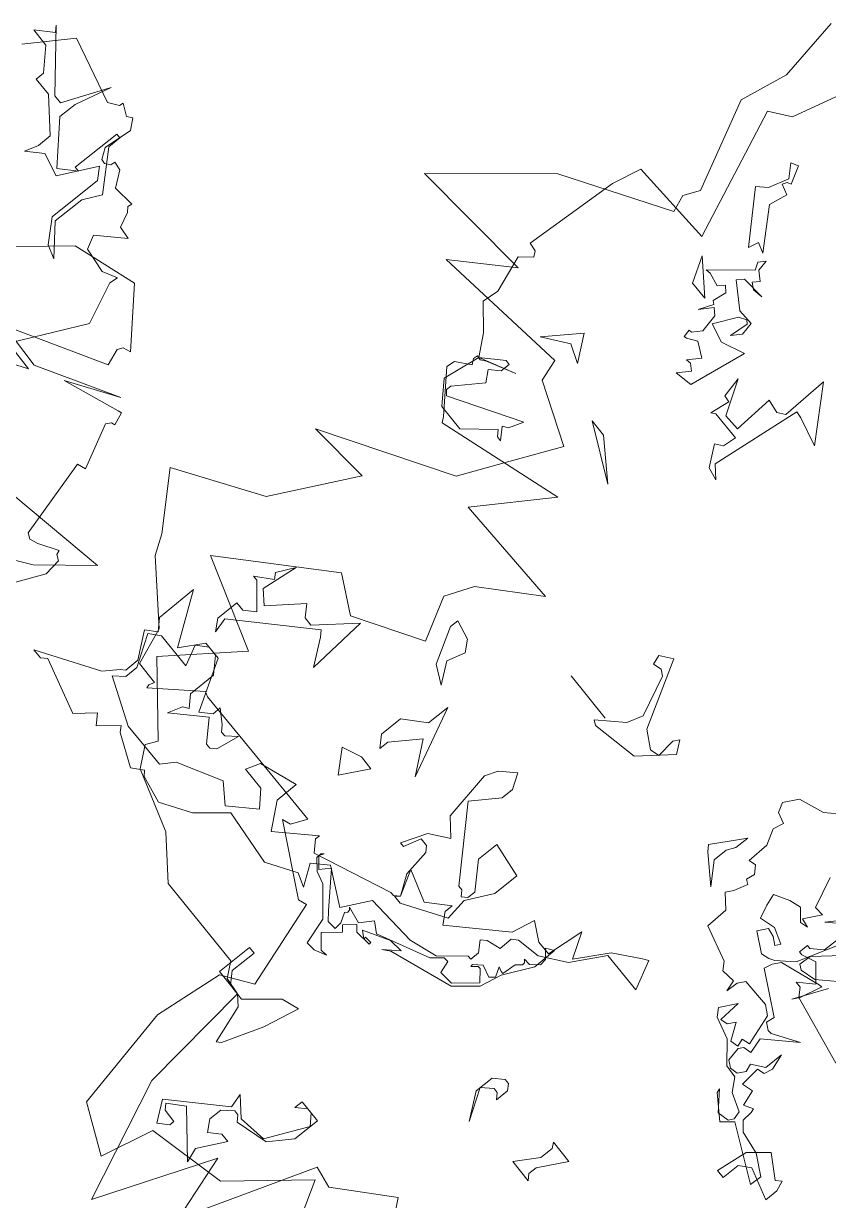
# Model space of a CAD drawing. Header units: metres. Extents: x -71 to 881, y -503 to 661.
# Drawn here: x 194.603 to 197.908, y -327.03 to -322.196 of the extents above; entities that cross this region are included whole.
import ezdxf

# ---------------------------------------------------------------- set-up
doc = ezdxf.new("R2010")
doc.units = ezdxf.units.M
doc.layers.add('ARBRE', color=100, linetype='Continuous', lineweight=13, true_color=0x00ff3f)

# ---------------------------------------------------------------- blocks, each defined once
blk = doc.blocks.new('WMF2', base_point=(0, 0.01))
at = {"color": 251, "lineweight": 0, "true_color": 0x636466}
for points in [[(213.62, -166.42), (215.13, -160.27), (217.5, -158.38), (210.72, -142.97), (221.5, -142.28), (222.26, -138.6), (222.84, -126.51), (221.75, -126.41), (221.24, -125.83), (222.46, -124.38), (220.76, -119.93), (220.93, -117.85), (217.92, -115.52), (216.01, -113.25), (211.75, -115.52), (215.09, -113.71), (215.69, -113.21), (216.23, -113.25), (216.29, -112.71), (215.78, -112.1), (217.44, -110.7), (217.53, -109.6), (213.13, -105.6), (212.64, -105.02), (197.13, -110.25), (202.88, -101.16), (188.84, -101.73), (195.03, -95.86), (196.4, -92.3), (193.55, -87.25), (201.48, -82.18), (206.17, -84.52), (217.5, -73.62), (205.76, -70.03), (212.07, -61.12), (204.08, -54.99), (204.77, -53.52), (202.84, -51.25), (195.1, -48.95), (190.12, -45.33), (178.29, -45.44), (176.89, -43.78), (174.7, -43.59), (173.01, -29.2), (166.39, -14.78), (160.89, -29.58), (158.19, -21.39), (152.68, -38.14), (149.95, -37.75), (143.85, -43.43), (139.57, -38.33)], [(36.91, -171.27), (31.95, -175.08), (27.13, -180.99), (44.83, -177.37)], [(55.69, -185.68), (50.55, -189.17), (54.41, -189.22), (50.23, -198.2), (52.48, -203.12), (52.39, -204.21), (54.12, -203.26), (57.28, -203.53), (58.15, -205.15), (55.25, -208.11), (56.89, -208.24), (57.74, -209.97), (58.25, -210.45), (58.2, -211), (60.88, -210.67), (62.28, -212.43), (63.37, -212.54), (63.42, -211.98), (64, -211.48), (64.56, -211.53), (65.45, -212.71), (65.14, -216.33), (66.13, -217.51), (66.73, -217.02), (68.24, -217.69), (68.28, -217.15), (69.45, -216.26), (77.76, -218.17), (81.23, -212.64)], [(220.92, -170.8), (219.49, -162.84), (220.49, -156.77), (215.08, -146.26), (215.94, -144.26), (215.12, -142.21), (227.2, -134.24), (237.13, -121.84), (221.43, -123.58), (227.53, -117.47), (210.08, -120.09), (209.21, -117.47), (201.41, -114.58), (204.04, -108.47), (206.64, -102.36), (221.47, -92.77), (213.62, -93.64), (218.84, -83.17), (228.67, -76.4), (223.08, -70.7), (221.59, -68.47), (214.46, -63.39), (212.7, -59.01), (209.83, -58.98), (210.04, -58.28), (209.88, -57.88), (205.22, -63.07), (204.55, -62.86), (196.2, -62.98), (185.71, -63.11), (186.56, -61.11), (187.58, -60.7), (178.92, -56.25), (177.9, -56.66), (174.32, -45.95), (177.81, -43.34), (178.67, -34.61), (175.87, -21.54), (169.72, -18.91), (168.26, -25.61), (158.55, -28.14), (151.66, -37.02), (141.23, -19.49)], [(31.94, -171.46), (30.17, -175.61), (30.45, -177.74), (31.15, -178.04), (31.35, -178.56), (33.6, -177.07), (34.61, -176.66), (35.32, -176.96), (38.04, -186.65), (37.02, -187.05), (39.7, -192.27), (39.35, -192.88), (38.94, -193.04), (39.56, -194.57), (39.97, -194.4), (46.81, -191.62), (41.05, -195.63), (50.47, -189.97), (56.38, -190.15), (44.99, -196.88), (45.76, -198.84), (45.47, -199.54), (44.55, -199.92), (50.64, -205.39), (58.51, -202.62), (66.66, -192.17)], [(169.87, -28.84), (169.25, -28.23), (167.56, -28.23), (167.56, -27.6), (168.66, -26.5), (170.48, -28.84), (164.64, -34.67), (165.12, -36.39), (162.8, -34.67), (159.28, -35.28), (156.97, -40.52), (158.19, -41.62), (158.8, -41.62), (159.88, -40.52), (159.88, -41.62), (156.97, -41.62), (156.97, -38.21), (158.8, -35.28), (162.8, -34.07), (163.41, -34.67), (164.03, -34.67), (165.12, -33.45), (165.12, -31.75), (164.03, -30.53), (162.8, -31.75), (161.71, -31.75), (163.41, -28.23), (162.8, -26.5), (168.04, -30.53), (169.87, -28.84), (169.87, -28.84)], [(174.7, -43.59), (178.13, -43.59), (178.13, -48.16), (177.26, -48.16), (177.26, -44.83), (176.02, -43.59), (173.91, -43.59), (170.9, -47.37), (168.8, -48.16), (169.68, -43.59), (171.36, -38.49), (171.81, -38.05), (173.47, -42.7), (174.7, -43.59), (174.7, -43.59)], [(220.57, -50.22), (221.79, -50.2), (214.78, -54.92), (213.59, -56.76), (213.1, -57.26), (213.13, -59.1), (215.47, -61.97), (214.27, -63.08), (215.5, -64.29), (215.56, -69.52), (211.34, -63.72), (209.67, -66.67), (207.37, -66.7), (203.77, -60.91), (202.56, -62.13), (202.58, -63.23), (200.85, -62.15), (200.24, -61.55), (199.64, -61.56), (198.56, -62.79), (199.01, -59.87), (199.61, -59.26), (200.21, -59.24), (202.55, -61.52), (206.05, -57.94), (205.47, -59.78), (204.85, -60.28), (206.1, -61.48), (206.14, -65.01), (207.85, -66.7), (209.07, -66.69), (210.27, -65.56), (209.03, -63.15), (213.66, -63.1), (214.86, -61.99), (212.51, -58.47), (212.49, -56.77), (213.57, -55.55), (207.7, -53.3), (201.85, -53.37), (200.78, -55.09), (195.57, -58.07), (193.11, -56.39), (190.24, -59.36), (192.08, -61.04), (195, -61.01), (194.41, -62.83), (189.81, -64.59), (189.77, -61.68), (187.3, -58.79), (183.33, -62.96), (183.33, -62.37), (182.1, -61.15), (172.77, -65.4), (172.29, -65.4), (171.68, -66.02), (173.43, -68.94), (169.39, -67.77), (166.98, -70.11), (166.96, -69.01), (165.85, -67.81), (160.08, -73.71), (159.5, -76.65), (157.18, -75.46), (155.35, -75.48), (154.92, -80.22), (153.06, -77.33), (150.8, -81.38), (147.91, -83.85), (147.29, -84.34), (145.55, -80.94), (150.8, -80.88), (153.05, -76.72), (155.95, -74.38), (158.86, -73.73), (159.47, -73.11), (159.44, -71.4), (161.14, -70.78), (161.73, -70.16), (160.64, -69.08), (160.62, -67.87), (161.11, -67.86), (163.5, -64.91), (166.9, -63.65), (173.36, -63.08), (175.14, -59.53), (179.8, -61.8), (181.48, -60.07), (179.75, -57.65), (181.46, -58.23), (184.95, -55.88), (192.02, -56.41), (194.9, -52.85), (198.42, -50.48), (201.82, -51.06), (202.43, -51.55), (203.66, -50.42), (207.69, -52.09), (208.3, -52.68), (210.1, -50.35), (211.21, -51.44), (213, -49.09), (219.97, -50.84), (220.57, -50.22), (220.57, -50.22)], [(156.89, -69.51), (157.43, -66.75), (159.56, -64.03), (167.3, -61.05), (168.14, -60.32), (166.54, -62.02), (168.32, -61.8), (171.36, -59.94), (170.42, -59.42), (170.47, -59.72), (169.59, -59.84), (169.56, -59.52), (171.59, -59.29), (172.31, -59.83), (173.34, -58.5), (172.64, -57.96), (174.22, -55.94), (172.57, -54.64), (171.71, -54.74), (173.12, -54.01), (174.29, -53.87), (175.3, -57.08), (178.61, -59.71), (180.18, -60.09), (181.49, -61.11), (181.56, -61.74), (181.3, -62.07), (181.53, -61.43), (180.22, -60.39), (179.42, -61.68), (175.68, -58.22), (174.72, -57.4), (173.53, -57.53), (173.65, -58.47), (174.34, -59.58), (174.13, -59.93), (174.18, -60.23), (174.45, -60.45), (172.34, -60.13), (171.33, -61.75), (169.98, -60.98), (163.78, -64.16), (162.73, -65.48), (162.11, -65.55), (161.63, -64.1), (159.84, -64.31), (157.76, -66.95), (159.09, -68.05), (159.4, -68.02), (159.94, -67.33), (159.98, -67.64), (159.15, -68.6), (157.6, -68.22), (157.12, -68.85), (157.81, -69.96), (157.22, -69.78), (156.92, -69.81), (156.81, -71.58), (156.27, -72.27), (156.3, -72.59), (156.65, -72.85), (155.79, -72.95), (154.94, -73.93), (155.05, -74.81), (156.1, -75.62), (155.22, -76.3), (155.18, -73.27), (156.89, -69.51), (156.89, -69.51)], [(147.98, -61.05), (146.87, -62.15), (146.26, -62.15), (145.66, -61.53), (145.66, -59.83), (146.26, -60.44), (146.87, -60.44), (147.98, -59.23), (145.66, -55.68), (147.98, -58.61), (147.98, -61.05), (147.98, -61.05)], [(136.37, -58.45), (136.37, -57.37), (135.76, -56.76), (138.68, -56.76), (136.98, -59.69), (136.98, -61.39), (137.47, -62), (134.54, -62), (136.37, -58.45), (136.37, -58.45)], [(171.68, -66.02), (173.31, -68.24), (173.88, -71.59), (174.47, -72.18), (175.5, -72.18), (176.09, -69.97), (176.66, -69.97), (175.5, -73.22), (173.31, -74.97), (175.5, -76.59), (176.66, -82.74), (176.09, -84.36), (174.47, -86.09), (173.31, -84.36), (173.31, -82.74), (175.5, -79.36), (168.32, -72.18), (167.74, -72.18), (167.15, -71.59), (166.58, -72.18), (166.58, -73.22), (169.36, -76), (169.36, -78.78), (164.96, -78.33), (164.96, -74.97), (166.58, -71.59), (166.11, -68.82), (171.09, -65.45), (172.15, -65.45), (171.68, -66.02), (171.68, -66.02)], [(211.1, -72.56), (210.01, -72.56), (208.8, -73.77), (211.73, -76.09), (212.35, -76.09), (210.51, -77.8), (211.1, -78.4), (210.01, -80.71), (210.51, -76.09), (208.8, -74.88), (205.88, -79.01), (204.66, -77.8), (203.56, -77.8), (200.04, -82.55), (199.42, -74.88), (201.73, -77.8), (202.34, -78.4), (210.51, -70.25), (210.01, -68.43), (211.1, -69.64), (211.1, -72.56), (211.1, -72.56)], [(187.57, -69.19), (189.89, -71.62), (187.57, -72.72), (185.74, -72.72), (187.57, -69.19), (187.57, -69.19)], [(122.21, -79.14), (120.38, -81.45), (117.46, -79.74), (116.86, -80.36), (116.37, -79.14), (116.37, -77.44), (120.38, -78.53), (121.59, -77.44), (121.59, -75.13), (122.69, -75.13), (122.21, -79.14), (122.21, -79.14)], [(184.65, -79.77), (186.95, -76.25), (186.95, -75.04), (188.18, -76.25), (188.18, -79.17), (185.74, -81.48), (185.74, -84.42), (181.72, -76.25), (184.65, -79.77), (184.65, -79.77)], [(146.33, -113.43), (148.12, -111.55), (151.13, -110.32), (152.08, -108.49), (151.44, -107.36), (150.04, -107.03), (150.34, -105.65), (149.29, -103.85), (149.18, -101.08), (148.29, -101.35), (147.47, -100.54), (147.61, -99.46), (147.03, -99.16), (147.51, -97.44), (147.99, -96.52), (146.26, -95.22), (146.17, -92.39), (141.64, -91.28), (140.84, -90.46), (139.13, -90.72), (138.69, -89.34), (138.63, -90.88), (138.17, -91.79), (134.57, -91.91), (133.35, -91.28), (132.09, -87.5), (133.07, -87.18), (132.73, -86.26), (133.71, -85.95), (135.09, -87.89), (135.6, -86.91), (136.47, -86.63), (136.66, -89.45), (137.77, -87.31), (136.97, -86.47), (134.21, -85.79), (131.7, -83.77), (130.11, -83.69), (128.85, -82.3), (126.54, -81.5), (126.24, -80.52), (126.57, -79.87), (128, -79.47), (130.14, -81.38), (129.97, -80.9), (127.04, -78.97), (125.91, -80.36), (118.92, -77.16), (118.88, -78.69), (121.4, -80.01), (124.34, -80.36), (125.43, -81.26), (125.58, -82.58), (125.74, -83.07), (126.83, -82.4), (127.49, -84.3), (128.86, -83.86), (129.13, -86.37), (128.24, -86.66), (128, -87.76), (128.66, -89.67), (128.66, -87.28), (130.11, -86.07), (129.76, -85.15), (130.27, -84.17), (131.22, -83.92), (132.14, -84.39), (132.47, -86.12), (132.16, -86.71), (131.17, -87.01), (131.77, -88.88), (128.43, -92.34), (131.45, -90.3), (131.93, -90.21), (132.84, -90.68), (132.69, -91.75), (138.01, -94.49), (137.8, -95.54), (137.29, -96.51), (132.41, -98.35), (132.02, -98.48), (132.65, -95.66), (133.11, -94.75), (131.35, -98.96)], [(130.7, -101), (133.23, -98.36), (135.1, -97.76), (135.74, -98.1), (135.68, -99.63), (133.33, -102.77)], [(134.56, -103.4), (136.24, -97.94), (137.95, -96.02), (138.58, -95.62), (139.55, -95.29), (142.04, -96.56), (141.41, -97.82), (140.33, -97.67), (139.33, -97.16), (139.01, -97.82), (141.07, -98.46), (142.94, -97.86), (143.7, -99.41), (144.2, -100.81), (142.43, -101.88), (141.01, -102.38), (139.61, -101.25), (138.63, -101.56), (139.77, -101.73), (138.66, -103.88), (139.89, -103.76), (141.57, -107.36)], [(193.06, -90.68), (193.06, -91.77), (190.63, -91.29), (189.54, -90.08), (190.15, -87.76), (188.32, -85.45), (190.63, -86.53), (193.06, -90.68), (193.06, -90.68)], [(132.71, -95.54), (133.58, -96.42), (134.37, -96.42), (132.71, -98.1), (134.81, -99.76), (136.47, -98.97), (136.93, -98.97), (136.93, -100.2), (136.47, -100.2), (135.25, -101.44), (135.25, -104.42)], [(136.12, -105.31), (137.8, -103.54), (136.47, -105.66)], [(123.89, -94.11), (132.71, -95.54), (132.71, -95.54)], [(151.83, -99.7), (151.83, -97.88), (149.53, -95.56), (153.05, -97.88), (153.66, -98.49), (151.35, -102.62), (151.35, -100.8), (151.83, -99.7), (151.83, -99.7)], [(173.74, -97.12), (171.08, -99.94), (170.47, -101.94), (172.73, -106.71), (173.49, -107.11), (174.53, -106.76), (174.92, -107.91), (173.5, -109.02), (168.96, -101.3), (166.77, -100.11), (165.62, -100.49), (165.9, -102.84), (165.52, -103.6), (164.39, -102.19), (167.39, -98.11), (173.12, -96.81), (173.74, -97.12), (173.74, -97.12)], [(173.09, -98.24), (179.55, -98.24), (173.09, -98.24), (173.09, -98.24)], [(216.62, -108.51), (216.01, -113.25), (213.7, -115.58), (213.1, -115.58), (213.1, -114.35), (214.19, -113.25), (213.1, -112.03), (215.41, -108.51), (215.41, -107.9), (214.8, -107.41), (206.64, -112.66), (207.25, -110.82), (207.86, -110.33), (206.64, -109.11), (207.25, -109.11), (207.86, -109.72), (210.77, -106.2), (214.19, -106.2), (216.62, -108.51), (216.62, -108.51)], [(194.63, -115.87), (201.7, -119.08), (199.51, -119.1), (194.63, -115.87), (194.63, -115.87)], [(208.1, -122), (210.46, -122.83), (213.34, -120.5), (210.43, -124.86), (208.1, -122), (208.1, -122)], [(190.5, -128.76), (189.64, -129.45), (189.46, -131.17), (193.19, -131.13), (193.65, -130.73), (193.32, -133.22), (194.17, -133.3), (194.78, -135.8), (192.24, -131.89), (190.15, -132.02), (190.49, -137.07), (188.78, -136.9), (187.93, -137.58), (188.18, -143.5), (182.86, -137.92), (186.5, -138.74), (187.36, -138.82), (188.57, -127.35), (187.03, -126.24), (188.66, -126.48), (190.5, -128.76), (190.5, -128.76)], [(198.96, -132.02), (199.76, -132.54), (200.36, -132.4), (199.38, -133.95), (201.26, -134.85), (202.39, -133.98), (202.72, -133.9), (202.93, -134.84), (202.59, -134.91), (201.88, -136.06), (202.37, -138.31), (203.19, -138.84), (204.17, -137.22), (203.51, -139.04), (203.93, -139.29), (203.69, -141.03), (204.43, -141.55), (204.96, -140.74), (206.69, -141.04), (207.29, -140.91), (203.63, -145.45), (204.17, -146.3), (203.66, -147.12), (203.34, -145.79), (202.2, -145.06), (202.72, -144.26), (201.92, -143.8), (200.66, -144.08), (203.6, -143.77), (204.12, -142.96), (200.96, -141), (198.96, -141.1), (198.59, -139.51), (199.36, -138.28), (199.2, -140.69), (199.61, -140.96), (200.47, -140.41), (201.83, -137.47), (199.42, -136.95), (196.65, -138.27), (197.74, -130.97), (199.93, -130.47), (198.96, -132.02), (198.96, -132.02)], [(208.87, -141.57), (204.74, -138.66), (207.06, -138.66), (208.87, -141.57), (208.87, -141.57)], [(208.96, -155.15), (209.4, -154.92), (209.63, -154.33), (208.3, -153.97), (208.67, -151.63), (204.64, -147.41), (205.96, -147.79), (206.24, -146.5), (211.37, -151.69), (210.33, -152.81), (209.63, -155.34), (210.96, -156.71), (210.11, -157.18), (208.96, -155.15), (208.96, -155.15)], [(62.92, -202.64), (62.92, -209.57), (64.13, -210.8), (66.44, -206.05), (69.38, -206.67), (71.07, -204.94), (70.59, -206.67), (70.59, -208.49), (74.6, -211.4), (76.92, -211.4), (76.92, -212.49), (79.35, -214.81), (81.66, -214.81), (79.84, -216.64), (80.44, -217.25), (73.99, -211.89), (72.89, -211.89), (70.59, -217.73), (71.68, -213.12), (71.68, -210.8), (67.05, -206.67), (65.23, -208.49), (65.83, -208.49), (65.83, -214.81), (65.23, -214.81), (65.23, -213.12), (61.21, -208.97), (62.31, -206.67), (62.31, -202.64), (58.89, -199.71), (60.6, -200.21), (62.92, -202.64), (62.92, -202.64)]]:
    blk.add_lwpolyline(points, dxfattribs=at)

msp = doc.modelspace()

# ---------------------------------------------------------------- block references
at = {"layer": 'ARBRE', "color": 251, "lineweight": 5, "true_color": 0x636466, "xscale": 0.03451886634015593, "yscale": 0.03451886634015593, "zscale": 0.03451886634015593, "rotation": 128.5771086415459}
for p in [(190.6057, -329.0503), (198.0647, -331.8346)]:
    msp.add_blockref('WMF2', p, dxfattribs=at)

doc.saveas('drawing.dxf')
